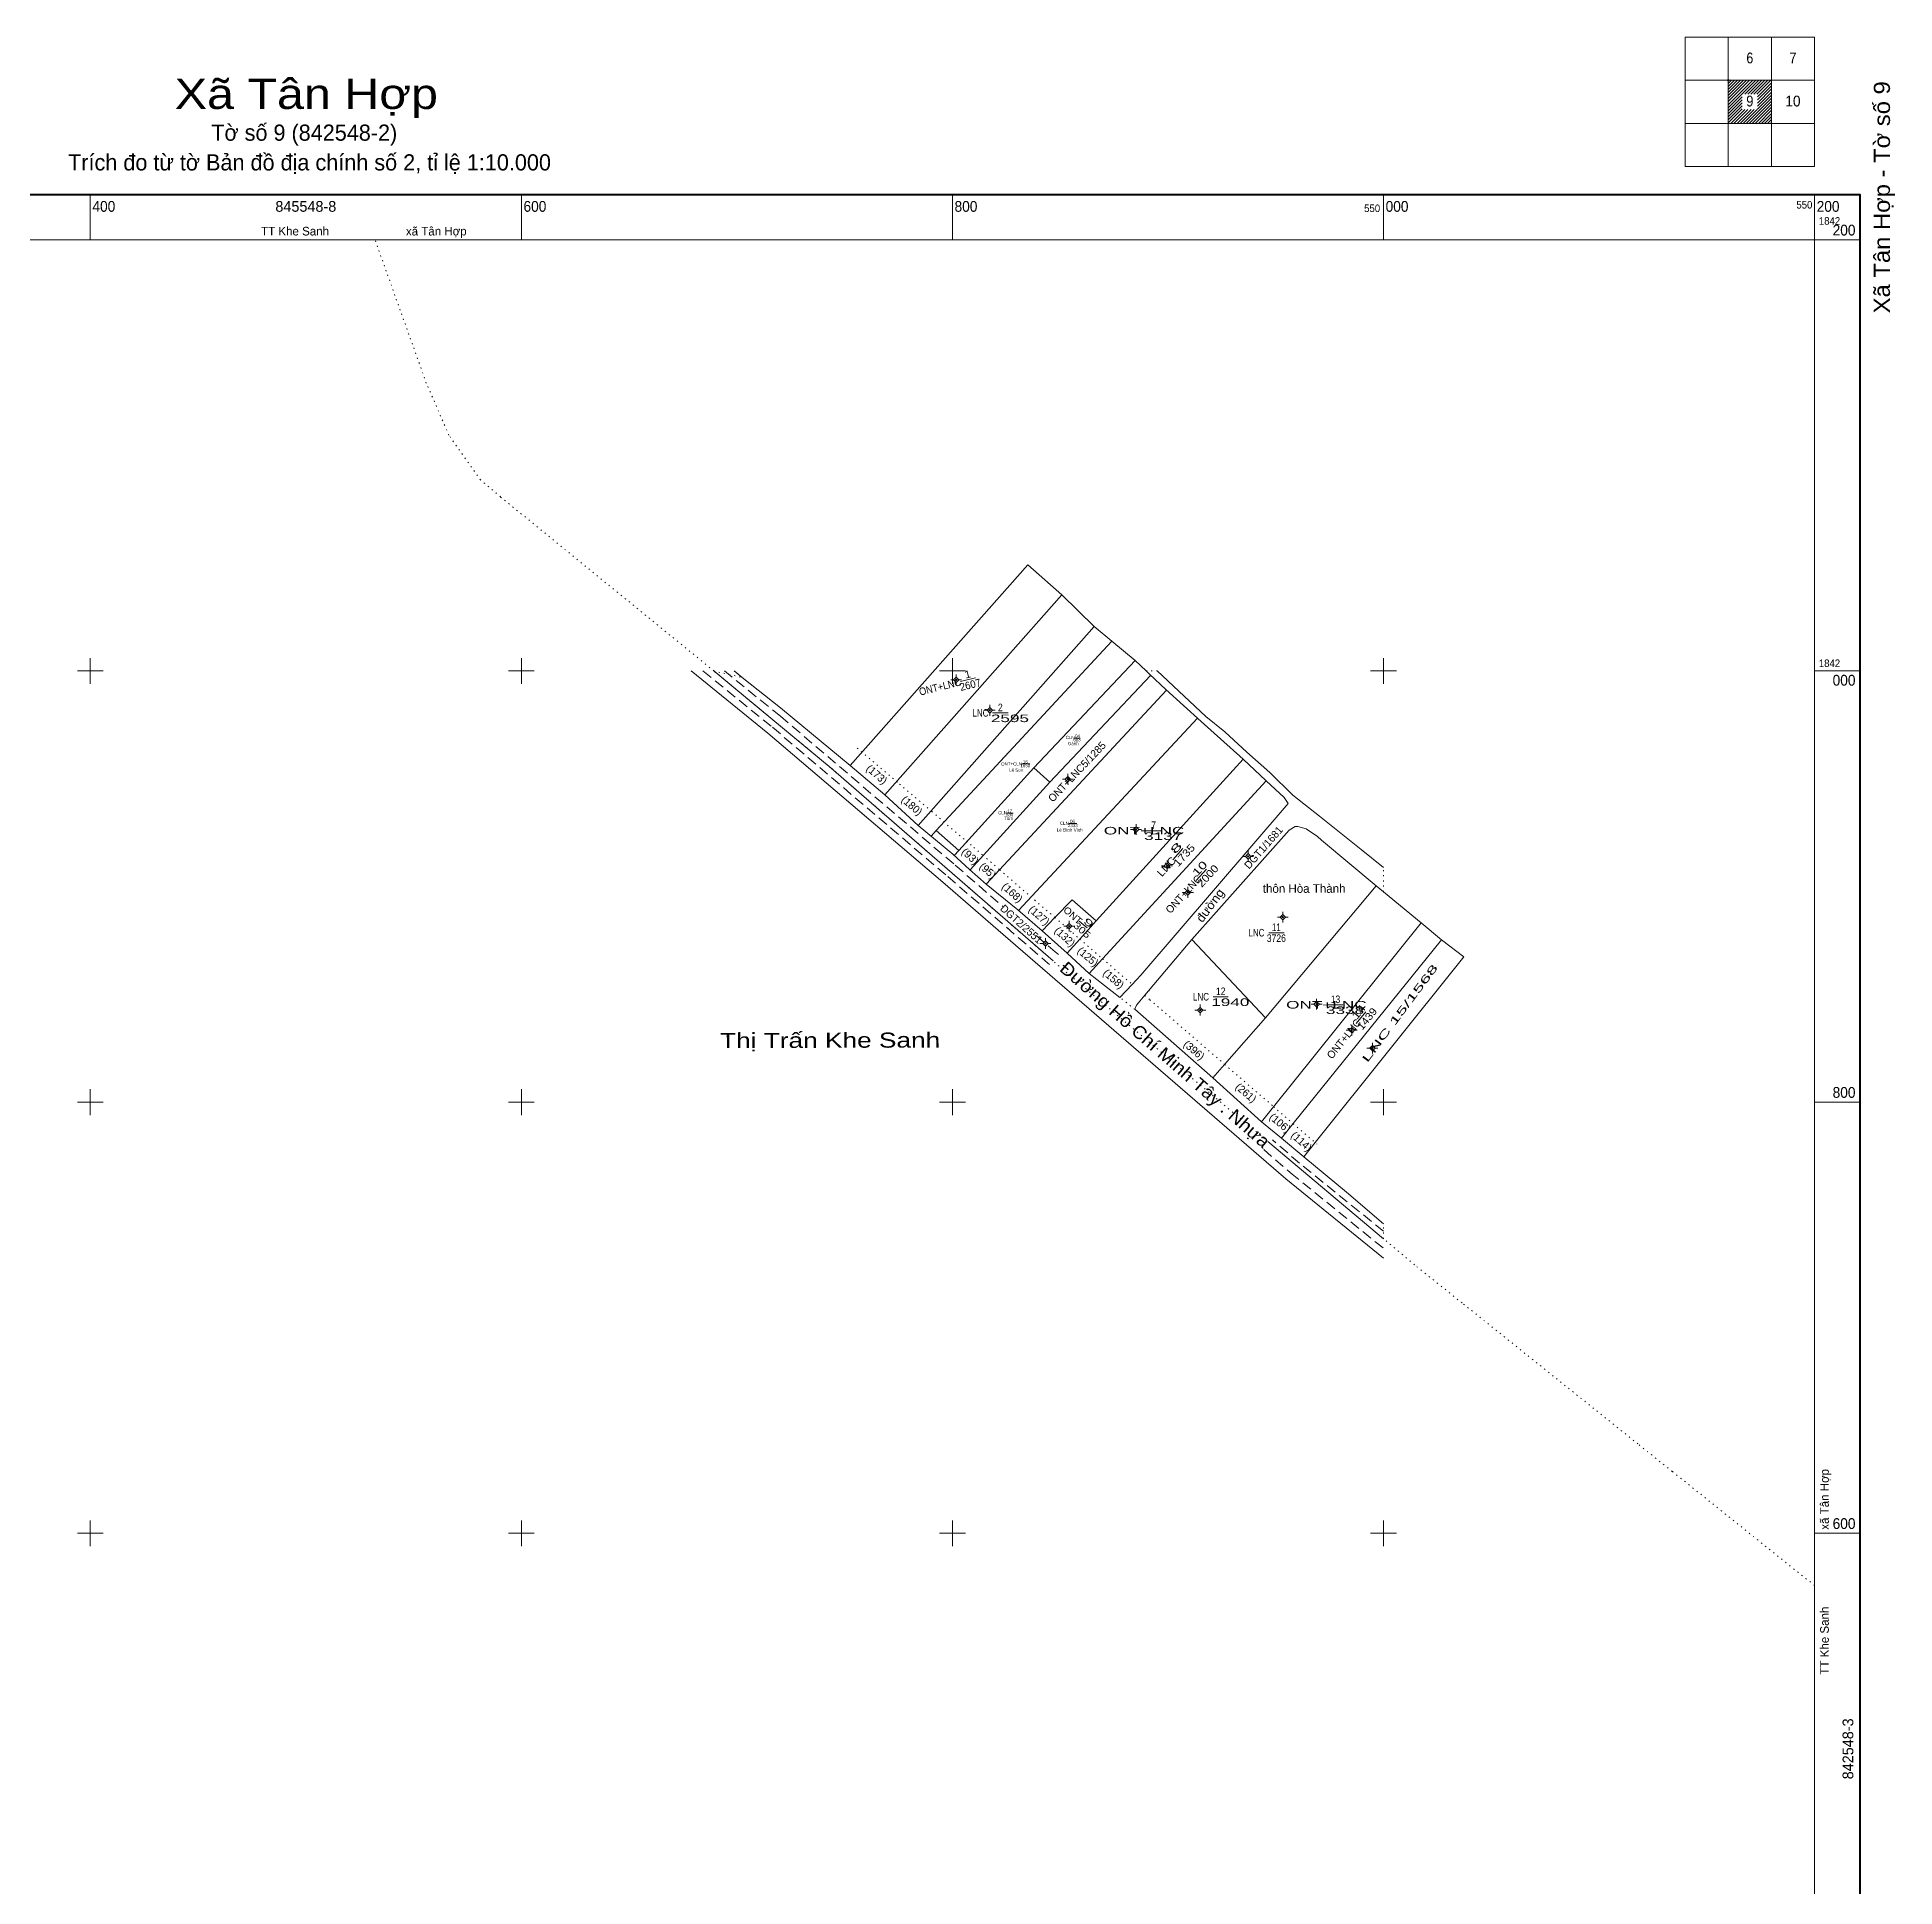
# Model space of a CAD drawing. Header units: metres. Extents: x 548779 to 550237, y 1840578 to 1842294.
# Drawn here: x 549375 to 550237, y 1841436 to 1842294 of the extents above; entities that cross this region are included whole.
import ezdxf
from ezdxf.enums import TextEntityAlignment as Align

# ---------------------------------------------------------------- set-up
doc = ezdxf.new("R2010")
doc.units = ezdxf.units.M
doc.header["$LTSCALE"] = 1.6
doc.header["$PDMODE"] = 32
doc.header["$PDSIZE"] = 0.8
doc.linetypes.add('DOTTED', pattern=[1.5, 0.3, -1.2])
doc.linetypes.add('MEDIUM_DASHED', pattern=[4.5, 3, -1.5])
for name, color, linetype, lineweight in [('1', 7, 'Continuous', 13), ('10', 7, 'Continuous', 13), ('11', 7, 'Continuous', 13), ('13', 7, 'Continuous', 13), ('22', 7, 'MEDIUM_DASHED', 13), ('23', 7, 'Continuous', 13), ('46', 7, 'Continuous', 13), ('49', 7, 'Continuous', 13), ('50', 7, 'DOTTED', 13), ('51', 7, 'Continuous', 13), ('63', 7, 'Continuous', 13)]:
    doc.layers.add(name, color=color, linetype=linetype, lineweight=lineweight)
doc.layers.add('28', color=7, linetype='Continuous')
doc.layers.add('48', color=7, linetype='Continuous')

msp = doc.modelspace()

# ---------------------------------------------------------------- hatches: boundary and pattern name
at = {"layer": '11'}
for points in [[(549802.04, 1841995.83, 1), (549801.439, 1841995.83, 1)], [(549817.6, 1841981.75, 1), (549817, 1841981.75, 1)], [(549853.89, 1841949.76, 1), (549853.289, 1841949.76, 1)], [(549885.48, 1841926.43, 1), (549884.88, 1841926.43, 1)], [(549937.53, 1841914.01, 1), (549936.929, 1841914.01, 1)], [(549899.87, 1841909.57, 1), (549899.269, 1841909.57, 1)], [(549909.59, 1841897.3, 1), (549908.99, 1841897.3, 1)], [(549953.58, 1841885.82, 1), (549952.98, 1841885.82, 1)], [(549854.53, 1841881.59, 1), (549853.929, 1841881.59, 1)], [(549843.43, 1841873.58, 1), (549842.829, 1841873.58, 1)], [(549915.31, 1841842.72, 1), (549914.709, 1841842.72, 1)], [(549969.3, 1841845.46, 1), (549968.699, 1841845.46, 1)], [(549985.55, 1841833.34, 1), (549984.949, 1841833.34, 1)], [(549995.15, 1841824.99, 1), (549994.549, 1841824.99, 1)]]:
    msp.add_hatch(color=256, dxfattribs=at).paths.add_polyline_path(points)
at = {"layer": '51'}
msp.add_hatch(color=256, dxfattribs=at).paths.add_polyline_path([(549891.228, 1841851.732, 1), (549890.978, 1841851.732, 1)])

# ---------------------------------------------------------------- linework, layer by layer
at = {"layer": '1'}
for p, q in [((549865.83, 1842020.69), (549874.03, 1842013.89)), ((549815.68, 1841901.07), (549899.37, 1841991.06)), ((549913.7, 1841978.13), (549830.64, 1841888.84)), ((549856.52, 1841968.87), (549859.29, 1841968.87)), ((549837.85, 1841955.11), (549845.22, 1841948.35)), ((549825.32, 1841934.08), (549828.11, 1841934.08)), ((549792.44, 1841926.04), (549790.1, 1841923.39)), ((549800.88, 1841914.45), (549802.93, 1841916.77))]:
    msp.add_line(p, q, dxfattribs=at)
msp.add_lwpolyline([(549792.44, 1841926.04), (549874.03, 1842013.89), (549884.78, 1842004.93), (549837.85, 1841955.11), (549802.93, 1841916.77)], close=True, dxfattribs=at)
msp.add_lwpolyline([(549891.95, 1841997.96), (549845.22, 1841948.35), (549808.19, 1841907.7)], dxfattribs=at)
at = {"layer": '10'}
for p, q in [((549752.56, 1841956.16), (549835.04, 1842049.24)), ((549768.59, 1841942.59), (549850.79, 1842035.35)), ((549784.06, 1841928.39), (549865.83, 1842020.69)), ((549889.83, 1842000), (549891.39, 1841998.49)), ((549891.39, 1841998.49), (549899.07, 1841991.33)), ((549895.05, 1842000), (549917.58, 1841978.91)), ((549899.07, 1841991.33), (549915.37, 1841976.63)), ((549915.37, 1841976.63), (549934.87, 1841959.04)), ((549926.4, 1841971.71), (549917.58, 1841978.91)), ((549936.59, 1841962.32), (549926.4, 1841971.71)), ((549947.21, 1841952.88), (549936.59, 1841962.32)), ((549866.66, 1841884.02), (549934.87, 1841959.04)), ((549934.87, 1841959.04), (549945.54, 1841949.1)), ((549958.02, 1841942.39), (549947.21, 1841952.88)), ((549958.02, 1841942.39), (549970.28, 1841932.59)), ((549971.32, 1841921.52), (549996.62, 1841900.36)), ((549795.55, 1841901.99), (549823.51, 1841877.83)), ((549996.62, 1841900.36), (549945.28, 1841839.06)), ((549996.62, 1841900.36), (550000, 1841897.57)), ((549841.65, 1841879.52), (549847.54, 1841885.62)), ((549911.01, 1841875.51), (549889.26, 1841849.54)), ((549911.01, 1841875.51), (549945.28, 1841839.06)), ((549883.39, 1841854.62), (549877.72, 1841848.55))]:
    msp.add_line(p, q, dxfattribs=at)
for points in [[(549835.04, 1842049.24), (549850.79, 1842035.35), (549865.83, 1842020.69)], [(549678.72, 1842000), (549714.33, 1841971.16), (549795.55, 1841901.99)], [(549698.72, 1842000), (549702.43, 1841996.97), (549720.21, 1841982.94), (549752.56, 1841956.16), (549768.59, 1841942.59), (549784.06, 1841928.39), (549800.19, 1841915.03), (549807.93, 1841907.93), (549815.73, 1841901.03), (549830.29, 1841889.14), (549841.65, 1841879.52), (549853.29, 1841869.15)], [(549863.5, 1841859.7), (549869.7, 1841866.45), (549945.54, 1841949.1)], [(549945.54, 1841949.1), (549953.93, 1841941.29), (549955.74, 1841938.52), (549887.37, 1841858.89), (549883.39, 1841854.62)], [(549911.01, 1841875.51), (549956.18, 1841926.19), (549959.01, 1841927.78), (549960.25, 1841927.88), (549964.2, 1841926.78), (549969.34, 1841923.17), (549971.32, 1841921.52)], [(549970.28, 1841932.59), (549989.65, 1841917.11), (550000, 1841908.84)], [(549815.73, 1841901.03), (549830.29, 1841889.14), (549831.21, 1841888.36)], [(549847.54, 1841885.62), (549855.54, 1841893.91), (549866.66, 1841884.02)], [(550000, 1841897.57), (550017.44, 1841883.17), (550026.94, 1841875.35), (550037.31, 1841867.33)], [(549823.51, 1841877.83), (549954.72, 1841764.44), (550000, 1841727.69)], [(549853.29, 1841869.15), (549859.1, 1841875.61), (549866.66, 1841884.02)], [(550017.44, 1841883.17), (549949, 1841797.89), (549943.36, 1841790.84)], [(549853.29, 1841869.15), (549863.5, 1841859.7), (549877.72, 1841848.55)], [(550026.94, 1841875.35), (549958.12, 1841790.01), (549952.69, 1841783.29)], [(550037.31, 1841867.33), (549968.24, 1841781.26), (549962.98, 1841774.7)], [(549889.26, 1841849.54), (549885.41, 1841844.95), (549884.61, 1841843.05), (549920.85, 1841811.3), (549943.36, 1841790.84), (549952.69, 1841783.29), (549962.98, 1841774.7)], [(549920.85, 1841811.3), (549926.31, 1841817.51), (549945.28, 1841839.06)], [(549962.98, 1841774.7), (549982.77, 1841758.18), (550000, 1841743.62)]]:
    msp.add_lwpolyline(points, dxfattribs=at)
at = {"layer": '11'}
for p, q in [((549801.74, 1841998.33), (549801.74, 1841997.08)), ((549800.49, 1841995.83), (549799.24, 1841995.83)), ((549801.74, 1841994.58), (549801.74, 1841993.33)), ((549804.24, 1841995.83), (549802.99, 1841995.83)), ((549816.05, 1841981.75), (549814.8, 1841981.75)), ((549817.3, 1841984.25), (549817.3, 1841983)), ((549817.3, 1841980.5), (549817.3, 1841979.25)), ((549819.8, 1841981.75), (549818.55, 1841981.75)), ((549852.34, 1841949.76), (549851.09, 1841949.76)), ((549853.59, 1841952.26), (549853.59, 1841951.01)), ((549853.59, 1841948.51), (549853.59, 1841947.26)), ((549856.09, 1841949.76), (549854.84, 1841949.76)), ((549885.18, 1841928.93), (549885.18, 1841927.68)), ((549883.93, 1841926.43), (549882.68, 1841926.43)), ((549885.18, 1841925.18), (549885.18, 1841923.93)), ((549887.68, 1841926.43), (549886.43, 1841926.43)), ((549899.57, 1841912.07), (549899.57, 1841910.82)), ((549935.98, 1841914.01), (549934.73, 1841914.01)), ((549937.23, 1841916.51), (549937.23, 1841915.26)), ((549937.23, 1841912.76), (549937.23, 1841911.51)), ((549939.73, 1841914.01), (549938.48, 1841914.01)), ((549898.32, 1841909.57), (549897.07, 1841909.57)), ((549899.57, 1841908.32), (549899.57, 1841907.07)), ((549902.07, 1841909.57), (549900.82, 1841909.57)), ((549908.04, 1841897.3), (549906.79, 1841897.3)), ((549909.29, 1841899.8), (549909.29, 1841898.55)), ((549909.29, 1841896.05), (549909.29, 1841894.8)), ((549911.79, 1841897.3), (549910.54, 1841897.3)), ((549952.03, 1841885.82), (549950.78, 1841885.82)), ((549953.28, 1841888.32), (549953.28, 1841887.07)), ((549953.28, 1841884.57), (549953.28, 1841883.32)), ((549955.78, 1841885.82), (549954.53, 1841885.82)), ((549843.13, 1841876.08), (549843.13, 1841874.83)), ((549852.98, 1841881.59), (549851.73, 1841881.59)), ((549854.23, 1841884.09), (549854.23, 1841882.84)), ((549854.23, 1841880.34), (549854.23, 1841879.09)), ((549856.73, 1841881.59), (549855.48, 1841881.59)), ((549841.88, 1841873.58), (549840.63, 1841873.58)), ((549843.13, 1841872.33), (549843.13, 1841871.08)), ((549845.63, 1841873.58), (549844.38, 1841873.58)), ((549913.76, 1841842.72), (549912.51, 1841842.72)), ((549915.01, 1841845.22), (549915.01, 1841843.97)), ((549915.01, 1841841.47), (549915.01, 1841840.22)), ((549917.51, 1841842.72), (549916.26, 1841842.72)), ((549967.75, 1841845.46), (549966.5, 1841845.46)), ((549969, 1841847.96), (549969, 1841846.71)), ((549969, 1841844.21), (549969, 1841842.96)), ((549971.5, 1841845.46), (549970.25, 1841845.46)), ((549984, 1841833.34), (549982.75, 1841833.34)), ((549985.25, 1841835.84), (549985.25, 1841834.59)), ((549987.75, 1841833.34), (549986.5, 1841833.34)), ((549985.25, 1841832.09), (549985.25, 1841830.84)), ((549993.6, 1841824.99), (549992.35, 1841824.99)), ((549994.85, 1841827.49), (549994.85, 1841826.24)), ((549997.35, 1841824.99), (549996.1, 1841824.99)), ((549994.85, 1841823.74), (549994.85, 1841822.49))]:
    msp.add_line(p, q, dxfattribs=at)
for points in [[(549801.74, 1841997.08), (549800.49, 1841995.83), (549801.74, 1841994.58), (549802.99, 1841995.83)], [(549817.3, 1841983), (549816.05, 1841981.75), (549817.3, 1841980.5), (549818.55, 1841981.75)], [(549853.59, 1841951.01), (549852.34, 1841949.76), (549853.59, 1841948.51), (549854.84, 1841949.76)], [(549885.18, 1841927.68), (549883.93, 1841926.43), (549885.18, 1841925.18), (549886.43, 1841926.43)], [(549899.57, 1841910.82), (549898.32, 1841909.57), (549899.57, 1841908.32), (549900.82, 1841909.57)], [(549937.23, 1841915.26), (549935.98, 1841914.01), (549937.23, 1841912.76), (549938.48, 1841914.01)], [(549909.29, 1841898.55), (549908.04, 1841897.3), (549909.29, 1841896.05), (549910.54, 1841897.3)], [(549953.28, 1841887.07), (549952.03, 1841885.82), (549953.28, 1841884.57), (549954.53, 1841885.82)], [(549854.23, 1841882.84), (549852.98, 1841881.59), (549854.23, 1841880.34), (549855.48, 1841881.59)], [(549843.13, 1841874.83), (549841.88, 1841873.58), (549843.13, 1841872.33), (549844.38, 1841873.58)], [(549915.01, 1841843.97), (549913.76, 1841842.72), (549915.01, 1841841.47), (549916.26, 1841842.72)], [(549969, 1841846.71), (549967.75, 1841845.46), (549969, 1841844.21), (549970.25, 1841845.46)], [(549985.25, 1841834.59), (549984, 1841833.34), (549985.25, 1841832.09), (549986.5, 1841833.34)], [(549994.85, 1841826.24), (549993.6, 1841824.99), (549994.85, 1841823.74), (549996.1, 1841824.99)]]:
    msp.add_lwpolyline(points, close=True, dxfattribs=at)
for centre in [(549801.74, 1841995.83), (549817.3, 1841981.75), (549853.59, 1841949.76), (549885.18, 1841926.43), (549937.23, 1841914.01), (549899.569, 1841909.57), (549909.29, 1841897.3), (549953.28, 1841885.82), (549854.23, 1841881.59), (549843.13, 1841873.58), (549915.01, 1841842.72), (549969, 1841845.46), (549985.25, 1841833.34), (549994.85, 1841824.99)]:
    msp.add_circle(centre, 0.3, dxfattribs=at)
at = {"layer": '13'}
for p, q in [((549803.82, 1841995.09), (549810.73, 1841996.83)), ((549818.67, 1841980.56), (549825.8, 1841980.56)), ((549889.79, 1841925.92), (549896.87, 1841925.92)), ((549902.21, 1841912.41), (549906.97, 1841917.65)), ((549913.14, 1841902.85), (549917.93, 1841908.06)), ((549858.86, 1841884.01), (549862.45, 1841880.83)), ((549946.74, 1841878.59), (549953.87, 1841878.59)), ((549920.99, 1841848.89), (549928.01, 1841848.89)), ((549974.35, 1841845.16), (549981.16, 1841845.16)), ((549987.34, 1841836.41), (549991.79, 1841841.92))]:
    msp.add_line(p, q, dxfattribs=at)
at = {"layer": '22'}
for p, q in [((549684.27, 1842000), (549716.53, 1841973.88)), ((549720.2, 1841979.01), (549694.29, 1842000)), ((549716.53, 1841973.88), (549797.84, 1841904.64)), ((549720.2, 1841979.01), (549801.32, 1841909.9)), ((549797.84, 1841904.64), (549825.98, 1841880.32)), ((549801.32, 1841909.9), (549822.8, 1841891.24)), ((549801.32, 1841909.9), (549823.38, 1841890.75))]:
    msp.add_line(p, q, dxfattribs=at)
for points in [[(549797.84, 1841904.64), (549844.27, 1841864.52), (549845.04, 1841863.85)], [(549838.93, 1841877.24), (549847.73, 1841869.71), (549849.24, 1841868.41)], [(550000, 1841740.1), (549961.02, 1841771.71), (549948.46, 1841782.58)], [(549944.42, 1841777.97), (549956.93, 1841767.16), (550000, 1841732.2)]]:
    msp.add_lwpolyline(points, dxfattribs=at)
at = {"layer": '23', "linetype": 'DOTTED'}
for p, q in [((549689.33, 1842000), (549702.43, 1841996.97)), ((549889.83, 1842000), (549895.05, 1842000)), ((550000, 1841897.57), (550000, 1841908.84)), ((549884.61, 1841843.05), (549877.72, 1841848.55)), ((550000, 1841736.62), (550000, 1841743.62))]:
    msp.add_line(p, q, dxfattribs=at)
at = {"layer": '23'}
for p, q in [((549884.78, 1842004.93), (549889.83, 1842000)), ((549889.83, 1842000), (549891.39, 1841998.49)), ((549891.39, 1841998.49), (549899.07, 1841991.33)), ((549895.05, 1842000), (549917.58, 1841978.91)), ((549899.07, 1841991.33), (549915.37, 1841976.63)), ((549915.37, 1841976.63), (549934.87, 1841959.04)), ((549926.4, 1841971.71), (549917.58, 1841978.91)), ((549936.59, 1841962.32), (549926.4, 1841971.71)), ((549947.21, 1841952.88), (549936.59, 1841962.32)), ((549934.87, 1841959.04), (549945.54, 1841949.1)), ((549958.02, 1841942.39), (549947.21, 1841952.88)), ((549958.02, 1841942.39), (549970.28, 1841932.59)), ((549971.32, 1841921.52), (549996.62, 1841900.36)), ((549795.55, 1841901.99), (549823.51, 1841877.83)), ((549996.62, 1841900.36), (550000, 1841897.57)), ((549911.01, 1841875.51), (549889.26, 1841849.54)), ((549883.39, 1841854.62), (549877.72, 1841848.55))]:
    msp.add_line(p, q, dxfattribs=at)
for points in [[(549835.04, 1842049.24), (549850.79, 1842035.35), (549865.83, 1842020.69)], [(549678.72, 1842000), (549714.33, 1841971.16), (549795.55, 1841901.99)], [(549698.72, 1842000), (549702.43, 1841996.97), (549720.21, 1841982.94), (549752.56, 1841956.16), (549768.59, 1841942.59), (549784.06, 1841928.39), (549800.19, 1841915.03), (549807.93, 1841907.93), (549815.73, 1841901.03), (549830.29, 1841889.14), (549841.65, 1841879.52), (549853.29, 1841869.15)], [(549945.54, 1841949.1), (549953.93, 1841941.29), (549955.74, 1841938.52), (549887.37, 1841858.89), (549883.39, 1841854.62)], [(549911.01, 1841875.51), (549956.18, 1841926.19), (549959.01, 1841927.78), (549960.25, 1841927.88), (549964.2, 1841926.78), (549969.34, 1841923.17), (549971.32, 1841921.52)], [(549970.28, 1841932.59), (549989.65, 1841917.11), (550000, 1841908.84)], [(550000, 1841897.57), (550017.44, 1841883.17), (550026.94, 1841875.35), (550037.31, 1841867.33)], [(549823.51, 1841877.83), (549954.72, 1841764.44), (550000, 1841727.69)], [(549853.29, 1841869.15), (549863.5, 1841859.7), (549877.72, 1841848.55)], [(549889.26, 1841849.54), (549885.41, 1841844.95), (549884.61, 1841843.05), (549920.85, 1841811.3), (549943.36, 1841790.84), (549952.69, 1841783.29), (549962.98, 1841774.7)], [(549962.98, 1841774.7), (549982.77, 1841758.18), (550000, 1841743.62)]]:
    msp.add_lwpolyline(points, dxfattribs=at)
at = {"layer": '23', "linetype": 'DOTTED'}
msp.add_lwpolyline([(550000, 1841736.62), (549853.1, 1841859.96), (549743.71, 1841954.97), (549689.33, 1842000)], dxfattribs=at)
at = {"layer": '46'}
for p, q in [((549689.33, 1842000), (549698.62, 1841992.3)), ((549689.33, 1842000), (549698.62, 1841992.3)), ((550000, 1841736.62), (549946.33, 1841781.68))]:
    msp.add_line(p, q, dxfattribs=at)
at = {"layer": '46', "linetype": 'DOTTED'}
for points in [[(549689.33, 1842000), (549590.34, 1842080.72), (549580.99, 1842088.64), (549566.36, 1842109.43), (549555.91, 1842133.55), (549532.1, 1842200)], [(550200, 1841575.77), (550133.96, 1841628.7), (550118.07, 1841641.44), (550036.44, 1841706.86), (550014.42, 1841724.51), (550000, 1841736.62)]]:
    msp.add_lwpolyline(points, dxfattribs=at)
at = {"layer": '46'}
msp.add_lwpolyline([(549846.67, 1841865.54), (549743.71, 1841954.97), (549698.62, 1841992.3)], dxfattribs=at)
at = {"layer": '49'}
for p, q in [((549832.1, 1841956.93), (549835.88, 1841956.93)), ((549854.07, 1841929.19), (549857.66, 1841929.19))]:
    msp.add_line(p, q, dxfattribs=at)
at = {"layer": '50'}
for points in [[(549755.83, 1841964.23), (549775.48, 1841947.49), (549790.42, 1841934.77), (549806.57, 1841921.01)], [(549806.57, 1841921.01), (549809.94, 1841918.14), (549814.07, 1841914.57), (549821.94, 1841907.76), (549836.31, 1841895.33), (549847.54, 1841885.62)], [(549847.54, 1841885.62), (549855.81, 1841878.46), (549859.1, 1841875.61), (549869.7, 1841866.45), (549883.39, 1841854.62)], [(549889.26, 1841849.54), (549891.6, 1841847.52), (549926.31, 1841817.51), (549949, 1841797.89), (549958.12, 1841790.01), (549969.14, 1841780.48)]]:
    msp.add_lwpolyline(points, dxfattribs=at)
at = {"layer": '51'}
msp.add_circle((549891.103, 1841851.732), 0.125, dxfattribs=at)
at = {"layer": '63'}
for p, q in [((550160, 1842234), (550160, 1842294)), ((550180, 1842234), (550180, 1842294)), ((550140, 1842274), (550200, 1842274)), ((550160, 1842272.58), (550161.42, 1842274)), ((550160, 1842271.18), (550162.82, 1842274)), ((550160, 1842269.76), (550164.24, 1842274)), ((550160, 1842268.34), (550165.66, 1842274)), ((550160, 1842266.92), (550167.08, 1842274)), ((550160, 1842265.52), (550168.48, 1842274)), ((550160, 1842264.1), (550169.9, 1842274)), ((550160, 1842262.68), (550171.32, 1842274)), ((550160, 1842261.28), (550172.72, 1842274)), ((550167.64, 1842267.5), (550174.14, 1842274)), ((550169.06, 1842267.5), (550175.56, 1842274)), ((550170.48, 1842267.5), (550176.98, 1842274)), ((550171.88, 1842267.5), (550178.38, 1842274)), ((550173.3, 1842267.5), (550179.8, 1842274)), ((550173.5, 1842266.28), (550180, 1842272.78)), ((550160, 1842259.86), (550166.5, 1842266.36)), ((550160, 1842258.44), (550166.5, 1842264.94)), ((550168.28, 1842254), (550180, 1842265.72)), ((550169.7, 1842254), (550180, 1842264.3)), ((550173.5, 1842264.88), (550180, 1842271.38)), ((550173.5, 1842263.46), (550180, 1842269.96)), ((550173.5, 1842262.04), (550180, 1842268.54)), ((550173.5, 1842260.64), (550180, 1842267.12)), ((550160, 1842257.04), (550166.5, 1842263.52)), ((550160, 1842255.62), (550166.5, 1842262.12)), ((550160, 1842254.2), (550166.5, 1842260.7)), ((550161.22, 1842254), (550167.72, 1842260.5)), ((550162.62, 1842254), (550169.12, 1842260.5)), ((550164.04, 1842254), (550170.54, 1842260.5)), ((550165.46, 1842254), (550171.96, 1842260.5)), ((550166.88, 1842254), (550173.36, 1842260.5)), ((550171.12, 1842254), (550180, 1842262.88)), ((550172.52, 1842254), (550180, 1842261.48)), ((550173.94, 1842254), (550180, 1842260.06)), ((550175.36, 1842254), (550180, 1842258.64)), ((550176.76, 1842254), (550180, 1842257.24)), ((550178.18, 1842254), (550180, 1842255.82)), ((550140, 1842254), (550200, 1842254)), ((550179.6, 1842254), (550180, 1842254.4)), ((549400, 1842200), (549400, 1842221)), ((549600, 1842200), (549600, 1842221)), ((549800, 1842200), (549800, 1842221)), ((550000, 1842200), (550000, 1842221)), ((550200, 1842200), (550200, 1842221)), ((550200, 1842200), (550221, 1842200)), ((549400, 1841994), (549400, 1842006)), ((549600, 1841994), (549600, 1842006)), ((549800, 1841994), (549800, 1842006)), ((550000, 1841994), (550000, 1842006)), ((549394, 1842000), (549406, 1842000)), ((549594, 1842000), (549606, 1842000)), ((549794, 1842000), (549806, 1842000)), ((549994, 1842000), (550006, 1842000)), ((550200, 1842000), (550221, 1842000)), ((549394, 1841800), (549406, 1841800)), ((549400, 1841794), (549400, 1841806)), ((549594, 1841800), (549606, 1841800)), ((549600, 1841794), (549600, 1841806)), ((549794, 1841800), (549806, 1841800)), ((549800, 1841794), (549800, 1841806)), ((549994, 1841800), (550006, 1841800)), ((550000, 1841794), (550000, 1841806)), ((550200, 1841800), (550221, 1841800)), ((549400, 1841594), (549400, 1841606)), ((549600, 1841594), (549600, 1841606)), ((549800, 1841594), (549800, 1841606)), ((550000, 1841594), (550000, 1841606)), ((549394, 1841600), (549406, 1841600)), ((549594, 1841600), (549606, 1841600)), ((549794, 1841600), (549806, 1841600)), ((549994, 1841600), (550006, 1841600)), ((550200, 1841600), (550221, 1841600))]:
    msp.add_line(p, q, dxfattribs=at)
for points in [[(550140, 1842234), (550200, 1842234), (550200, 1842294), (550140, 1842294)], [(548800, 1842200), (550200, 1842200), (550200, 1840800), (548800, 1840800)]]:
    msp.add_lwpolyline(points, close=True, dxfattribs=at)
at = {"layer": '63', "lineweight": 106}
msp.add_lwpolyline([(548779, 1842221), (550221, 1842221), (550221, 1840779), (548779, 1840779)], close=True, dxfattribs=at)
at = {"layer": '63'}
msp.add_point((550160, 1842274), dxfattribs=at)

# ---------------------------------------------------------------- texts
at = {"layer": '1'}
for s, width, p in [('Oánh', 0.85, (549856.085, 1841965.56)), ('683', 0.85, (549857.805, 1841967.37)), ('04', 0.85, (549858.03, 1841969.12)), ('Tám', 0.9, (549826.075, 1841930.86)), ('530', 0.85, (549826.565, 1841932.61)), ('17', 0.8, (549826.565, 1841934.27))]:
    msp.add_text(s, height=1.5, dxfattribs=dict(at, width=width)).set_placement(p, align=Align.CENTER)
at = {"layer": '13'}
for s, height, rotation, width, p in [('ONT+LNC', 3.5, 14.147, 0.9, (549804.225, 1841993.368)), ('LNC ', 3.5, 47.722, 1.1, (549905.059, 1841912.936)), ('ONT ', 3.15, 318.491, 1.1, (549859.432, 1841881.374))]:
    msp.add_text(s, height=height, rotation=rotation, dxfattribs=dict(at, width=width)).set_placement(p, align=Align.RIGHT)
for s, height, rotation, width, p in [('1', 3.5, 14.147, 1.05, (549807.502, 1841996.798)), ('2607', 3.5, 14.147, 0.95, (549808.737, 1841991.897)), ('8', 3.5, 47.722, 2.05, (549905.096, 1841916.738)), ('1735', 3.5, 47.722, 1.15, (549908.838, 1841913.333)), ('(93)', 3.5, 317.608, 1.05, (549807.11, 1841912.771)), ('10', 3.5, 47.46, 1.45, (549916.035, 1841907.167)), ('2000', 3.5, 47.46, 1.15, (549919.77, 1841903.747)), ('9', 3.15, 318.491, 2, (549862.146, 1841882.017)), ('305', 3.15, 318.491, 1.25, (549859.136, 1841878.593)), ('LNC 15/1568', 3.5, 53.309, 2, (550008.982, 1841840.194)), ('14', 3.5, 51.098, 1.35, (549989.832, 1841840.741)), ('1439', 3.5, 51.098, 1.1, (549993.774, 1841837.566))]:
    msp.add_text(s, height=height, rotation=rotation, dxfattribs=dict(at, width=width)).set_placement(p, align=Align.CENTER)
for s, width, p in [('LNC ', 0.8, (549817.78, 1841978.81)), ('ONT+LNC', 1.7, (549907.6, 1841924.16)), ('LNC ', 0.8, (549945.85, 1841876.84)), ('LNC ', 0.8, (549920.11, 1841847.13)), ('ONT+LNC', 1.7, (549992.19, 1841843.41))]:
    msp.add_text(s, height=3.5, dxfattribs=dict(at, width=width)).set_placement(p, align=Align.RIGHT)
for s, width, p in [('2595', 1.7, (549826.68, 1841976.28)), ('2', 0.85, (549822.23, 1841981.34)), ('7', 0.85, (549893.33, 1841926.69)), ('3137', 1.7, (549897.78, 1841921.63)), ('3726', 0.85, (549950.295, 1841874.31)), ('11', 0.8, (549950.305, 1841879.37)), ('12', 0.85, (549924.495, 1841849.66)), ('1940', 1.7, (549928.93, 1841844.6)), ('3338', 1.7, (549982.17, 1841840.88)), ('13', 0.85, (549977.735, 1841845.94))]:
    msp.add_text(s, height=3.5, dxfattribs=dict(at, width=width)).set_placement(p, align=Align.CENTER)
for s, rotation, p in [('ONT+LNC5/1285', 46.534, (549859.075, 1841952.056)), ('(173)', 319.565, (549763.77, 1841950.686)), ('(180)', 319.175, (549780.046, 1841936.244)), ('DGT1/1681', 48.793, (549945.638, 1841916.943)), ('(95)', 318.355, (549815.257, 1841906.083)), ('(168)', 317.773, (549826.614, 1841895.893)), ('DGT2/2551', 318.186, (549830.838, 1841881.296)), ('(127)', 318.923, (549839.06, 1841885.314)), ('(132)', 317.814, (549850.985, 1841875.448)), ('(125)', 319.533, (549861.719, 1841866.132)), ('(158)', 319.284, (549873.653, 1841855.843)), ('(396)', 319.322, (549910.994, 1841822.787)), ('(261)', 319.148, (549935.055, 1841802.991)), ('(106)', 320.249, (549950.856, 1841789.016)), ('(114)', 318.508, (549960.791, 1841780.494))]:
    msp.add_text(s, height=3.5, rotation=rotation, dxfattribs=at).set_placement(p, align=Align.CENTER)
for rotation, p in [(47.46, (549915.983, 1841903.374)), (51.098, (549989.908, 1841836.812))]:
    msp.add_text('ONT+LNC', height=3.5, rotation=rotation, dxfattribs=at).set_placement(p, align=Align.RIGHT)
at = {"layer": '28', "width": 1.1}
for s, height, rotation, p in [('đường', 4, 53.523, (549921.178, 1841890.076)), ('Đường Hồ Chí Minh Tây . Nhựa ', 6, 318.824, (549897.615, 1841818.961))]:
    msp.add_text(s, height=height, rotation=rotation, dxfattribs=at).set_placement(p, align=Align.CENTER)
at = {"layer": '48'}
msp.add_text('thôn Hòa Thành', height=4, dxfattribs=at).set_placement((549963.205, 1841897.09), align=Align.CENTER)
at = {"layer": '48', "width": 1.3}
msp.add_text('Thị Trấn Khe Sanh', height=7, rotation=0.157, dxfattribs=at).set_placement((549743.27, 1841825.196), align=Align.CENTER)
at = {"layer": '49'}
for s, width, p in [('CLN', 0.95, (549854.61, 1841968.41)), ('ONT+CLN', 0.95, (549827.465, 1841956.15)), ('Lê Son', 0.85, (549829.56, 1841953.28)), ('1650', 0.85, (549833.805, 1841955.32)), ('16', 0.85, (549833.805, 1841957.1)), ('CLN', 0.95, (549823.26, 1841933.49)), ('CLN', 0.95, (549851.91, 1841928.62)), ('2333', 0.85, (549855.855, 1841927.55)), ('06', 0.85, (549855.705, 1841929.49))]:
    msp.add_text(s, height=1.5, dxfattribs=dict(at, width=width)).set_placement(p, align=Align.CENTER)
msp.add_text('Lê Đình Vinh', height=1.5, rotation=0.186, dxfattribs=at).set_placement((549854.418, 1841925.518), align=Align.CENTER)
at = {"layer": '63'}
for s, height, width, p in [('6', 5, 0.85, (550169.975, 1842281.86)), ('7', 5, 0.9, (550189.98, 1842281.86)), ('Xã Tân Hợp', 14, 1.2, (549500.245, 1842260.69)), ('9', 5, 0.9, (550169.98, 1842261.86)), ('10', 5, 0.95, (550189.98, 1842261.86))]:
    msp.add_text(s, height=height, dxfattribs=dict(at, width=width)).set_placement(p, align=Align.CENTER)
at = {"layer": '63', "width": 1.1}
msp.add_text('Xã Tân Hợp - Tờ số 9', height=7.5, rotation=90, dxfattribs=at).set_placement((550235, 1842273.56), align=Align.RIGHT)
at = {"layer": '63'}
for s, height, p in [('Tờ số 9 (842548-2)', 7.5, (549499.275, 1842245.96)), ('Trích đo từ tờ Bản đồ địa chính số 2, tỉ lệ 1:10.000', 7.5, (549501.72, 1842232.17)), ('845548-8', 5, (549500, 1842213)), ('TT Khe Sanh                        xã Tân Hợp', 4, (549526.93, 1842202.01))]:
    msp.add_text(s, height=height, dxfattribs=at).set_placement(p, align=Align.CENTER)
at = {"layer": '63', "width": 0.95}
for s, height, p in [('400', 5, (549401, 1842213)), ('600', 5, (549601, 1842213)), ('800', 5, (549801, 1842213)), ('000', 5, (550001, 1842213)), ('200', 5, (550201, 1842213)), ('1842', 3.5, (550202, 1842207)), ('1842', 3.5, (550202, 1842001.83))]:
    msp.add_text(s, height=height, dxfattribs=at).set_placement(p)
for s, height, p in [('550', 3.5, (549998.45, 1842212.88)), ('550', 3.5, (550199, 1842214.5)), ('200', 5, (550219, 1842202)), ('000', 5, (550219, 1841993.2)), ('800', 5, (550219, 1841802)), ('600', 5, (550219, 1841602))]:
    msp.add_text(s, height=height, dxfattribs=at).set_placement(p, align=Align.RIGHT)
at = {"layer": '63'}
for s, height, p in [('TT Khe Sanh                        xã Tân Hợp', 4, (550206.62, 1841582.14)), ('842548-3', 5, (550218, 1841500.005))]:
    msp.add_text(s, height=height, rotation=90, dxfattribs=at).set_placement(p, align=Align.CENTER)

doc.saveas('drawing.dxf')
